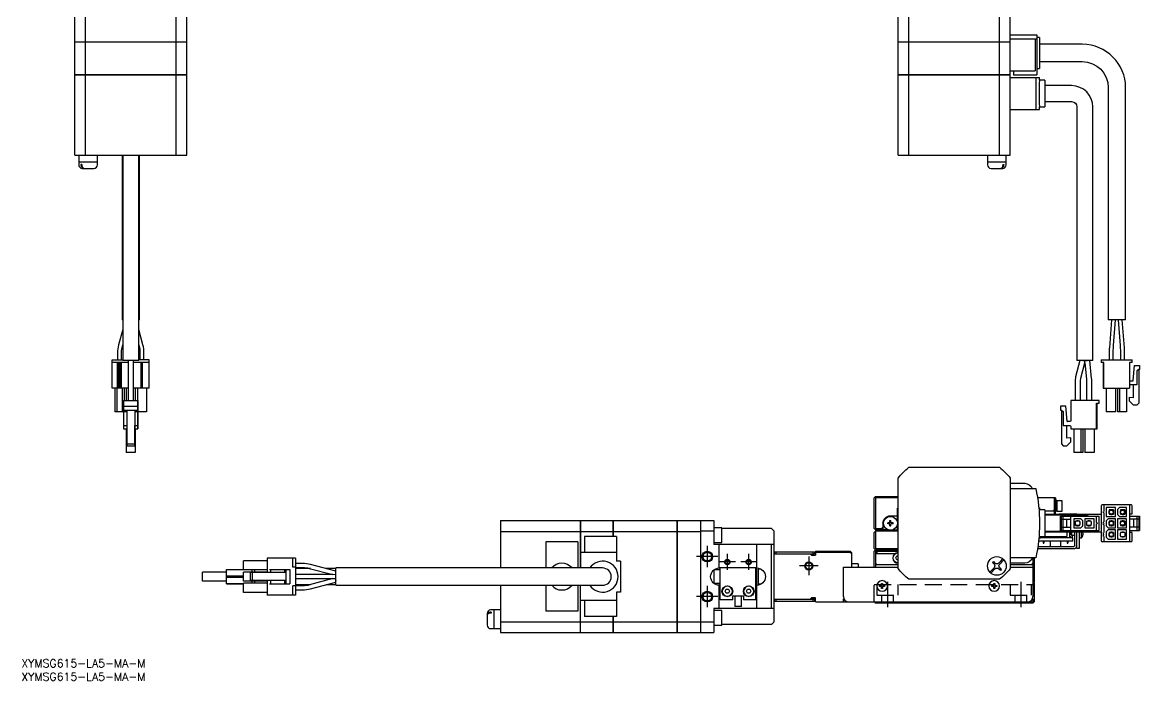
# Model space of a CAD drawing. Extents: x 0 to 840, y -8 to 467.
# Drawn here: x 0.4 to 419, y -8 to 238.8 of the extents above; entities that cross this region are included whole.
import ezdxf

# ---------------------------------------------------------------- set-up
doc = ezdxf.new("R2010")
doc.units = 0
doc.header["$LTSCALE"] = 0.5
doc.linetypes.add('CENTER', pattern=[50.8, 31.75, -6.35, 6.35, -6.35])
doc.linetypes.add('DASHED', pattern=[19.05, 12.7, -6.35])
for name, color, linetype in [('MSM_CENTER', 1, 'CENTER'), ('MSM_CONTINUOUS', 7, 'CONTINUOUS'), ('MSM_DASHED', 4, 'DASHED'), ('MSM_NARROW', 5, 'CONTINUOUS'), ('MSM_PART_NUMBER', 7, 'CONTINUOUS')]:
    doc.layers.add(name, color=color, linetype=linetype)
doc.styles.get("Standard").update_dxf_attribs({"font": 'txt.shx', "height": 1, "bigfont": 'bigfont.shx'})

msp = doc.modelspace()

# ---------------------------------------------------------------- linework, layer by layer
at = {"layer": 'MSM_CENTER'}
for p, q in [((257.05, 42.5), (257.05, 34.5)), ((261.05, 38.5), (253.05, 38.5)), ((264.55, 33.5), (264.55, 39.5)), ((272.55, 33.5), (272.55, 39.5)), ((295.05, 38.5), (295.05, 31.5)), ((267.55, 36.5), (261.55, 36.5)), ((275.55, 36.5), (269.55, 36.5)), ((298.55, 35), (291.55, 35)), ((257.05, 27.5), (257.05, 19.5)), ((324.55, 29), (324.55, 19.5)), ((374.55, 29), (374.55, 19.5)), ((261.05, 23.5), (253.05, 23.5))]:
    msp.add_line(p, q, dxfattribs=at)
at = {"layer": 'MSM_CONTINUOUS'}
for p, q in [((20, 231.4), (20, 255.35)), ((24.03, 231.4), (24.03, 255.35)), ((57.97, 231.4), (57.97, 255.35)), ((62, 231.4), (62, 255.35)), ((328.55, 231.4), (328.55, 255.35)), ((332.58, 231.4), (332.58, 255.35)), ((366.52, 231.4), (366.52, 255.35)), ((370.55, 219.1), (370.55, 255.35)), ((62, 231.4), (20, 231.4)), ((20, 219.1), (20, 231.35)), ((62, 231.35), (20, 231.35)), ((20.05, 231.35), (20.05, 231.4)), ((24.03, 219.1), (24.03, 231.35)), ((24.29, 231.35), (24.29, 231.4)), ((57.71, 231.35), (57.71, 231.4)), ((57.97, 219.1), (57.97, 231.35)), ((61.95, 231.35), (61.95, 231.4)), ((62, 219.1), (62, 231.35)), ((370.55, 231.4), (328.55, 231.4)), ((328.55, 219.1), (328.55, 231.35)), ((370.55, 231.35), (328.55, 231.35)), ((328.6, 231.35), (328.6, 231.4)), ((332.58, 219.1), (332.58, 231.35)), ((332.84, 231.35), (332.84, 231.4)), ((366.26, 231.35), (366.26, 231.4)), ((366.52, 219.1), (366.52, 231.35)), ((370.5, 231.35), (370.5, 231.4)), ((370.55, 234.1), (380.55, 234.1)), ((370.55, 232.6), (380.55, 232.6)), ((379.95, 232.6), (379.95, 220.6)), ((380.55, 234.1), (380.55, 219.1)), ((381.55, 233.17), (380.55, 233.17)), ((381.55, 233.17), (381.55, 221.53)), ((397.55, 230.6), (381.55, 230.6)), ((381.55, 224.1), (397.55, 224.1)), ((62, 219.1), (20, 219.1)), ((20, 189.1), (20, 219.05)), ((62, 219.05), (20, 219.05)), ((20.05, 219.05), (20.05, 219.1)), ((24.03, 189.1), (24.03, 219.05)), ((24.29, 219.05), (24.29, 219.1)), ((57.71, 219.05), (57.71, 219.1)), ((57.97, 189.1), (57.97, 219.05)), ((61.95, 219.05), (61.95, 219.1)), ((62, 189.1), (62, 219.05)), ((370.55, 219.1), (328.55, 219.1)), ((328.55, 189.1), (328.55, 219.05)), ((370.55, 219.05), (328.55, 219.05)), ((328.6, 219.05), (328.6, 219.1)), ((332.58, 189.1), (332.58, 219.05)), ((332.84, 219.05), (332.84, 219.1)), ((366.26, 219.05), (366.26, 219.1)), ((366.52, 189.1), (366.52, 219.05)), ((370.5, 219.05), (370.5, 219.1)), ((370.55, 220.6), (379.95, 220.6)), ((370.55, 189.1), (370.55, 219.05)), ((370.55, 218.1), (381.54, 218.1)), ((371.75, 220.6), (371.75, 219.1)), ((371.75, 219.1), (380.55, 219.1)), ((380.12, 218.1), (380.12, 206.1)), ((380.55, 221.53), (381.55, 221.53)), ((381.54, 217.1), (381.54, 218.1)), ((383.55, 217.1), (381.54, 217.1)), ((383.55, 217.1), (383.55, 207.1)), ((393.55, 215.1), (383.55, 215.1)), ((407.3, 214.35), (407.3, 127.35)), ((413.8, 127.35), (413.8, 214.35)), ((370.55, 206.1), (381.54, 206.1)), ((381.54, 206.1), (381.54, 207.1)), ((381.54, 207.1), (383.55, 207.1)), ((383.55, 209.1), (393.55, 209.1)), ((395.55, 207.1), (395.55, 112.1)), ((401.55, 112.1), (401.55, 207.1)), ((20, 189.1), (62, 189.1)), ((21.5, 189.1), (21.5, 186.6)), ((28.5, 186.6), (28.5, 189.1)), ((37.75, 189.1), (37.75, 127.35)), ((38, 189.1), (38, 112.1)), ((44, 112.1), (44, 189.1)), ((44.25, 127.35), (44.25, 189.1)), ((328.55, 189.1), (370.55, 189.1)), ((362.05, 189.1), (362.05, 186.6)), ((369.05, 186.6), (369.05, 189.1)), ((21.5, 186.6), (28.5, 186.6)), ((21.5, 186.55), (28.5, 186.55)), ((21.5, 186.55), (21.5, 185.4)), ((21.55, 186.6), (21.55, 186.55)), ((22.35, 185.6), (22.35, 185.4)), ((22.71, 185.6), (22.35, 185.6)), ((22.71, 185.6), (22.71, 185.4)), ((28.45, 186.55), (28.45, 186.6)), ((28.5, 185.4), (28.5, 186.55)), ((362.05, 186.6), (369.05, 186.6)), ((362.05, 186.55), (369.05, 186.55)), ((362.05, 186.55), (362.05, 185.4)), ((362.1, 186.6), (362.1, 186.55)), ((367.84, 185.6), (368.19, 185.6)), ((367.84, 185.6), (367.84, 185.4)), ((368.19, 185.6), (368.19, 185.4)), ((369, 186.55), (369, 186.6)), ((369.05, 185.4), (369.05, 186.55)), ((22.8, 184.1), (27.2, 184.1)), ((363.35, 184.1), (367.75, 184.1)), ((38, 127.35), (37.75, 127.35)), ((44.25, 127.35), (44, 127.35)), ((413.8, 127.35), (407.3, 127.35)), ((408.55, 127.35), (407.71, 116.8)), ((409.28, 117.61), (410.05, 127.29)), ((411.05, 127.29), (411.78, 117.61)), ((413.34, 116.78), (412.55, 127.35)), ((38, 123.72), (36.43, 117.87)), ((45.57, 117.86), (44, 123.72)), ((37.88, 117.48), (38, 117.93)), ((44, 117.93), (44.12, 117.47)), ((409.17, 114.98), (409.28, 117.61)), ((411.78, 117.61), (411.87, 114.98)), ((36.05, 114.98), (36.05, 112.35)), ((37.55, 112.35), (37.55, 114.98)), ((44.45, 114.98), (44.45, 112.35)), ((45.95, 112.35), (45.95, 114.98)), ((407.67, 115.95), (407.67, 112.35)), ((409.17, 112.35), (409.17, 114.98)), ((411.87, 114.98), (411.87, 112.35)), ((413.37, 112.35), (413.37, 115.97)), ((34.1, 112.35), (38, 112.35)), ((34.1, 101.65), (34.1, 112.35)), ((40, 111.35), (34.1, 111.35)), ((36, 101.65), (36, 111.35)), ((36.5, 101.65), (36.5, 111.35)), ((36.55, 101.65), (36.55, 111.35)), ((37.05, 101.65), (37.05, 111.35)), ((37.1, 101.65), (37.1, 111.35)), ((37.6, 101.65), (37.6, 111.35)), ((44, 112.1), (38, 112.1)), ((40, 112.1), (40, 105.72)), ((42, 105.72), (42, 112.1)), ((42, 105.2), (42, 112.1)), ((47.9, 111.35), (42, 111.35)), ((47.9, 112.35), (44, 112.35)), ((44.95, 101.65), (44.95, 111.35)), ((45.45, 101.65), (45.45, 111.35)), ((47.9, 101.65), (47.9, 112.35)), ((396.67, 112.1), (395.07, 105.97)), ((401.55, 112.1), (395.55, 112.1)), ((397, 105.47), (398.49, 111.15)), ((397.7, 112.1), (398.54, 111.88)), ((398.41, 111.91), (397.7, 112.1)), ((398.4, 112), (399.4, 112.1)), ((398.4, 112), (398.41, 111.91)), ((398.41, 111.91), (398.54, 111.88)), ((398.54, 111.88), (398.41, 111.91)), ((398.49, 111.15), (398.54, 111.88)), ((398.49, 111.15), (399.07, 105.1)), ((401.06, 105.29), (400.4, 112.1)), ((404.65, 112.35), (404.65, 111.35)), ((404.65, 112.35), (416.25, 112.35)), ((405.65, 111.35), (404.65, 111.35)), ((405.4, 111.35), (405.4, 101.65)), ((405.65, 101.65), (405.65, 111.35)), ((416.25, 111.35), (415.25, 111.35)), ((415.25, 111.35), (415.25, 101.65)), ((416.25, 111.35), (416.25, 112.35)), ((416.65, 104.58), (417.13, 110.15)), ((417.13, 110.15), (419.05, 110.15)), ((419.05, 110.15), (419.05, 108.65)), ((40, 105.72), (40, 104.46)), ((42, 104.46), (42, 105.72)), ((42, 105), (42, 105.2)), ((42, 97.1), (42, 105)), ((395.07, 105.97), (394.87, 104.46)), ((396.87, 104.46), (397, 105.47)), ((399.07, 105.1), (399.07, 105)), ((399.07, 105), (399.07, 97.1)), ((401.07, 105), (401.06, 105.29)), ((401.07, 97.1), (401.07, 105)), ((418.75, 108.65), (418.05, 108.15)), ((418.05, 108.15), (418.05, 102.9)), ((419.05, 108.65), (418.75, 108.65)), ((418.75, 108.65), (418.75, 96.05)), ((40, 101.65), (34.1, 101.65)), ((35.1, 101.65), (35.1, 92.75)), ((35.85, 101.65), (35.85, 92.75)), ((37.75, 101.65), (37.75, 92.75)), ((38.5, 101.65), (38.5, 97.1)), ((39.3, 101.65), (39.3, 97.1)), ((40, 104.46), (40, 97.1)), ((42, 97.1), (42, 104.46)), ((47.9, 101.65), (42, 101.65)), ((42.7, 101.65), (42.7, 97.1)), ((43.5, 101.65), (43.5, 97.1)), ((46.9, 101.65), (46.9, 92.75)), ((394.87, 104.46), (394.87, 97.1)), ((396.87, 97.1), (396.87, 104.46)), ((405.4, 101.65), (415.25, 101.65)), ((406.55, 101.65), (406.55, 92.75)), ((409.95, 101.65), (409.95, 92.75)), ((410.75, 101.65), (410.75, 92.75)), ((411.5, 101.65), (411.5, 92.75)), ((414.15, 101.65), (414.15, 92.75)), ((415.55, 104.4), (416.45, 104.4)), ((418.05, 102.9), (415.55, 102.9)), ((416.75, 98.22), (416.75, 102.9)), ((38.3, 97.1), (43.7, 97.1)), ((38.3, 97.1), (38.3, 94.9)), ((43.7, 97.1), (43.7, 89.45)), ((43.7, 96.1), (43.7, 97.1)), ((393.25, 97.1), (393.25, 89.45)), ((403.85, 97.1), (393.25, 97.1)), ((403.85, 96.1), (403.85, 97.1)), ((403.85, 96.1), (403.85, 97.1)), ((415.25, 96.85), (415.25, 98.35)), ((415.25, 98.35), (416.75, 98.22)), ((416.75, 95.35), (415.25, 96.85)), ((38.3, 92.75), (35.1, 92.75)), ((38.3, 94.9), (38.3, 93.4)), ((38.3, 94.9), (43.7, 94.9)), ((38.3, 93.4), (43.7, 93.4)), ((38.3, 93.4), (38.3, 92.9)), ((38.3, 92.9), (39.5, 92.9)), ((38.3, 92.9), (38.3, 87.65)), ((39.5, 93.4), (39.5, 80.8)), ((42.5, 93.4), (42.5, 92.9)), ((42.5, 93.4), (42.5, 80.8)), ((42.5, 92.9), (43.7, 92.9)), ((42.5, 92.9), (42.5, 87.65)), ((43.7, 86.4), (43.7, 96.1)), ((43.7, 94.9), (43.7, 93.4)), ((43.7, 89.33), (43.7, 94.9)), ((43.7, 93.4), (43.7, 92.9)), ((43.7, 92.9), (43.7, 87.65)), ((46.9, 92.75), (43.7, 92.75)), ((389.45, 94.9), (389.45, 93.4)), ((391.36, 94.9), (389.45, 94.9)), ((389.45, 93.4), (389.75, 93.4)), ((389.75, 93.4), (390.45, 92.9)), ((389.75, 93.4), (389.75, 80.8)), ((390.45, 92.9), (390.45, 87.65)), ((391.85, 89.33), (391.36, 94.9)), ((391.85, 89.33), (391.36, 94.9)), ((402.85, 86.4), (402.85, 96.1)), ((402.85, 96.1), (403.85, 96.1)), ((402.85, 86.4), (402.85, 96.1)), ((403.1, 86.4), (403.1, 96.1)), ((409.95, 92.75), (406.55, 92.75)), ((414.15, 92.75), (410.75, 92.75)), ((418.05, 95.35), (416.75, 95.35)), ((418.75, 96.05), (418.05, 95.35)), ((43.7, 89.45), (43.7, 89.15)), ((43.7, 89.15), (43.7, 89.33)), ((391.85, 89.33), (391.75, 90.48)), ((391.85, 89.33), (391.75, 90.48)), ((391.75, 90.48), (391.75, 90.48)), ((392.95, 89.15), (392.05, 89.15)), ((38.3, 87.65), (39.5, 87.65)), ((38.3, 87.65), (38.3, 87.35)), ((38.3, 87.35), (38.3, 86.4)), ((38.3, 86.4), (39.5, 86.4)), ((39.3, 86.4), (39.3, 77.5)), ((42.5, 82.97), (42.5, 87.65)), ((42.5, 87.65), (43.7, 87.65)), ((42.5, 87.35), (42.5, 87.65)), ((42.5, 86.4), (43.7, 86.4)), ((42.7, 86.4), (42.7, 77.5)), ((42.7, 86.4), (42.7, 77.5)), ((42.7, 86.4), (42.7, 77.5)), ((43.7, 87.65), (43.7, 87.35)), ((43.7, 87.35), (43.7, 86.4)), ((390.45, 87.65), (392.95, 87.65)), ((391.75, 82.97), (391.75, 87.65)), ((391.75, 82.97), (391.75, 87.65)), ((393.25, 87.35), (393.25, 86.4)), ((393.25, 86.4), (402.85, 86.4)), ((394.35, 86.4), (394.35, 77.5)), ((397, 86.4), (397, 77.5)), ((397.75, 86.4), (397.75, 77.5)), ((397.75, 86.4), (397.75, 77.5)), ((398.55, 86.4), (398.55, 77.5)), ((401.95, 86.4), (401.95, 77.5)), ((401.95, 86.4), (401.95, 77.5)), ((402.85, 86.4), (403.1, 86.4)), ((39.5, 80.8), (39.5, 80.1)), ((39.5, 80.8), (42.5, 80.8)), ((39.5, 80.1), (42.5, 80.1)), ((42.5, 83.1), (42.5, 82.97)), ((42.5, 81.6), (42.5, 83.1)), ((42.5, 80.1), (42.5, 81.6)), ((42.5, 80.8), (42.5, 80.1)), ((389.75, 80.8), (390.45, 80.1)), ((390.45, 80.1), (391.75, 80.1)), ((393.25, 83.1), (391.75, 82.97)), ((391.75, 80.1), (393.25, 81.6)), ((391.75, 80.1), (393.25, 81.6)), ((393.25, 81.6), (393.25, 83.1)), ((393.25, 81.6), (393.25, 83.1)), ((42.7, 77.5), (39.3, 77.5)), ((397.75, 77.5), (394.35, 77.5)), ((401.95, 77.5), (398.55, 77.5)), ((332.55, 72), (332.42, 71.87)), ((332.58, 72), (366.52, 72)), ((366.68, 71.87), (366.55, 72)), ((328.68, 68.13), (328.55, 68)), ((328.55, 34.03), (328.55, 67.97)), ((370.55, 68), (370.42, 68.13)), ((370.55, 67.97), (370.55, 34.03)), ((370.55, 66), (375.97, 66)), ((370.55, 64), (380.12, 64)), ((319.55, 60.5), (320.05, 61)), ((319.55, 49), (319.55, 60.5)), ((319.8, 60.75), (320.05, 60.5)), ((320.05, 61), (328.55, 61)), ((320.05, 60.5), (320.05, 49)), ((328.55, 60.5), (320.05, 60.5)), ((387.55, 60.5), (380.79, 60.5)), ((387.05, 60.5), (387.05, 54.25)), ((388.05, 59.5), (387.05, 59.5)), ((387.55, 60.5), (387.55, 59.5)), ((387.55, 59.5), (387.55, 55.5)), ((388.05, 59.5), (388.05, 55.5)), ((390.05, 59.4), (388.05, 59.4)), ((390.05, 55.6), (390.05, 59.4)), ((328.35, 56.7), (328.55, 56.7)), ((328.35, 52.55), (328.35, 56.7)), ((381.55, 56.82), (381.26, 56.82)), ((383.55, 56), (381.34, 56)), ((381.55, 56.82), (381.55, 56)), ((383.55, 56), (383.55, 46)), ((388.05, 55.5), (383.55, 55.5)), ((387.05, 56), (386.55, 55.5)), ((387.55, 54.25), (387.55, 55.5)), ((388.05, 55.6), (390.05, 55.6)), ((388.85, 54.25), (388.85, 54.5)), ((388.85, 54.5), (395.15, 54.5)), ((404.65, 57.6), (404.65, 44.4)), ((415.95, 57.9), (404.95, 57.9)), ((405.65, 57.9), (405.65, 55.45)), ((405.65, 54.95), (405.65, 51.52)), ((406.55, 56.9), (406.55, 53.5)), ((409.95, 56.9), (406.55, 56.9)), ((407.65, 55.67), (407.55, 55.57)), ((407.55, 55.57), (407.55, 54.82)), ((407.55, 54.82), (407.65, 54.72)), ((408.3, 56), (407.65, 56)), ((407.65, 56), (407.65, 55.67)), ((407.92, 55.95), (407.65, 55.67)), ((407.65, 54.72), (407.65, 54.4)), ((407.65, 54.72), (407.92, 54.45)), ((407.7, 54.99), (407.84, 54.54)), ((409.3, 55.95), (407.92, 55.95)), ((407.92, 54.45), (409.3, 54.45)), ((408.8, 56.1), (408.3, 56.1)), ((408.3, 56.1), (408.3, 55.95)), ((408.3, 54.45), (408.3, 54.3)), ((408.8, 56.1), (408.8, 55.95)), ((409.3, 56), (408.8, 56)), ((408.8, 54.3), (408.8, 54.45)), ((409.3, 54.89), (409.14, 55.41)), ((409.3, 56), (409.3, 54.4)), ((409.95, 53.5), (409.95, 56.9)), ((411.5, 56.9), (410.75, 56.15)), ((410.75, 56.15), (410.75, 54.25)), ((414.15, 56.9), (411.5, 56.9)), ((412.12, 55.95), (411.75, 55.57)), ((411.75, 55.57), (411.75, 54.82)), ((411.9, 55.4), (411.75, 54.86)), ((411.75, 54.82), (412.12, 54.45)), ((412.5, 56), (411.85, 56)), ((411.85, 56), (411.85, 55.67)), ((411.85, 54.72), (411.85, 54.4)), ((413.5, 55.95), (412.12, 55.95)), ((412.12, 54.45), (413.5, 54.45)), ((413, 56.1), (412.5, 56.1)), ((412.5, 56.1), (412.5, 55.95)), ((412.5, 54.45), (412.5, 54.3)), ((413, 56.1), (413, 55.95)), ((413.5, 56), (413, 56)), ((413, 54.3), (413, 54.45)), ((413.19, 54.45), (413.35, 55)), ((413.5, 56), (413.5, 54.4)), ((414.15, 53.5), (414.15, 56.9)), ((415.25, 57.9), (415.25, 44.1)), ((415.25, 54.5), (416.25, 54.5)), ((416.25, 54.5), (416.25, 57.6)), ((179.55, 52), (209.5, 52)), ((179.55, 52), (179.55, 34.25)), ((209.5, 34.25), (209.5, 52)), ((209.5, 51.95), (209.55, 51.95)), ((209.55, 52), (209.55, 34.25)), ((209.55, 52), (221.8, 52)), ((221.8, 46), (221.8, 52)), ((221.8, 51.95), (221.85, 51.95)), ((221.85, 52), (245.8, 52)), ((221.85, 46), (221.85, 52)), ((245.8, 10), (245.8, 52)), ((245.8, 51.95), (245.85, 51.95)), ((245.85, 10), (245.85, 52)), ((245.85, 52), (259.55, 52)), ((254.55, 52), (254.55, 10)), ((259.55, 52), (259.55, 43)), ((322.85, 51), (322.85, 48.5)), ((324.65, 50.85), (324.65, 51.14)), ((325.44, 51.14), (324.65, 51.14)), ((325.44, 50.85), (324.65, 50.85)), ((325.18, 51.14), (325.18, 50.85)), ((325.5, 52), (325.79, 52)), ((325.5, 51.2), (325.5, 52)), ((325.79, 51.47), (325.5, 51.47)), ((325.5, 50), (325.5, 50.79)), ((325.79, 50.53), (325.5, 50.53)), ((325.65, 53.8), (328.35, 53.8)), ((325.79, 51.2), (325.79, 52)), ((325.79, 50), (325.79, 50.79)), ((326.65, 51.14), (325.85, 51.14)), ((326.65, 50.85), (325.85, 50.85)), ((326.12, 50.85), (326.12, 51.14)), ((326.65, 50.85), (326.65, 51.14)), ((328.05, 52.38), (328.35, 52.55)), ((404.65, 54.25), (383.55, 54.25)), ((398.55, 54), (383.55, 54)), ((389.45, 48.3), (389.45, 53.7)), ((389.45, 53.7), (403.85, 53.7)), ((389.75, 48.3), (389.75, 53.7)), ((389.75, 52.5), (393.25, 52.5)), ((390.45, 48.3), (390.45, 53.7)), ((391.75, 49.5), (391.75, 52.5)), ((393.25, 48.3), (393.25, 53.7)), ((394.35, 52.7), (394.35, 49.3)), ((397, 52.7), (394.35, 52.7)), ((395.5, 51.8), (395, 51.8)), ((395, 50.2), (395, 51.8)), ((396.37, 51.75), (395, 51.75)), ((395, 50.25), (396.37, 50.25)), ((396, 51.9), (395.5, 51.9)), ((395.5, 51.75), (395.5, 51.9)), ((395.5, 50.25), (395.5, 50.1)), ((396, 51.75), (396, 51.9)), ((396.65, 51.8), (396, 51.8)), ((396, 50.1), (396, 50.25)), ((396.75, 51.37), (396.37, 51.75)), ((396.37, 50.25), (396.75, 50.62)), ((396.65, 51.47), (396.65, 51.8)), ((396.65, 50.2), (396.65, 50.52)), ((396.75, 50.62), (396.75, 51.37)), ((397.75, 51.95), (397, 52.7)), ((397.75, 50.05), (397.75, 51.95)), ((398.55, 52.7), (398.55, 49.3)), ((401.95, 52.7), (398.55, 52.7)), ((399.7, 51.8), (399.2, 51.8)), ((399.2, 50.2), (399.2, 51.8)), ((400.57, 51.75), (399.2, 51.75)), ((399.2, 50.25), (400.57, 50.25)), ((400.2, 51.9), (399.7, 51.9)), ((399.7, 51.75), (399.7, 51.9)), ((399.7, 50.25), (399.7, 50.1)), ((400.2, 51.75), (400.2, 51.9)), ((400.85, 51.8), (400.2, 51.8)), ((400.2, 50.1), (400.2, 50.25)), ((400.95, 51.37), (400.57, 51.75)), ((400.57, 50.25), (400.95, 50.62)), ((400.85, 51.47), (400.85, 51.8)), ((400.85, 50.2), (400.85, 50.52)), ((400.95, 50.62), (400.95, 51.37)), ((401.95, 49.3), (401.95, 52.7)), ((402.85, 51.25), (402.85, 53.7)), ((402.85, 48.3), (402.85, 50.75)), ((403.85, 48.3), (403.85, 53.7)), ((405.65, 51.02), (405.65, 50.97)), ((405.65, 50.47), (405.65, 47.6)), ((406.55, 53.5), (409.95, 53.5)), ((407.3, 52.7), (406.55, 51.95)), ((406.55, 51.95), (406.55, 50.05)), ((409.95, 52.7), (407.3, 52.7)), ((407.92, 51.75), (407.55, 51.37)), ((407.55, 51.37), (407.55, 50.62)), ((407.55, 50.62), (407.92, 50.25)), ((407.65, 54.4), (408.3, 54.4)), ((407.65, 51.8), (407.65, 51.47)), ((408.3, 51.8), (407.65, 51.8)), ((407.65, 50.52), (407.65, 50.2)), ((409.3, 51.75), (407.92, 51.75)), ((407.92, 50.25), (409.3, 50.25)), ((408.3, 54.3), (408.8, 54.3)), ((408.8, 51.9), (408.3, 51.9)), ((408.3, 51.9), (408.3, 51.75)), ((408.3, 50.25), (408.3, 50.1)), ((408.8, 54.4), (409.3, 54.4)), ((408.8, 51.9), (408.8, 51.75)), ((409.3, 51.8), (408.8, 51.8)), ((408.8, 50.1), (408.8, 50.25)), ((409.3, 51.75), (409.22, 51.75)), ((409.3, 50.25), (409.22, 50.25)), ((409.3, 51.8), (409.3, 50.2)), ((409.95, 49.3), (409.95, 52.7)), ((410.75, 54.25), (411.5, 53.5)), ((410.75, 52.7), (410.75, 49.3)), ((414.15, 52.7), (410.75, 52.7)), ((411.5, 53.5), (414.15, 53.5)), ((412.12, 51.75), (411.75, 51.37)), ((411.75, 51.37), (411.75, 50.62)), ((411.75, 50.62), (412.12, 50.25)), ((411.85, 54.4), (412.5, 54.4)), ((412.5, 51.8), (411.85, 51.8)), ((411.85, 51.8), (411.85, 51.47)), ((411.85, 50.52), (411.85, 50.2)), ((413.5, 51.75), (412.12, 51.75)), ((412.12, 50.25), (413.5, 50.25)), ((412.5, 54.3), (413, 54.3)), ((413, 51.9), (412.5, 51.9)), ((412.5, 51.9), (412.5, 51.75)), ((412.5, 50.25), (412.5, 50.1)), ((413, 54.4), (413.5, 54.4)), ((413, 51.9), (413, 51.75)), ((413.5, 51.8), (413, 51.8)), ((413, 50.1), (413, 50.25)), ((413.5, 51.8), (413.5, 50.2)), ((414.15, 49.3), (414.15, 52.7)), ((415.25, 53.7), (419.05, 53.7)), ((418.75, 52.5), (415.25, 52.5)), ((416.75, 52.5), (416.75, 49.5)), ((418.05, 53.7), (418.05, 48.3)), ((418.75, 53.7), (418.75, 48.3)), ((419.05, 53.7), (419.05, 48.3)), ((179.55, 47.97), (209.5, 47.97)), ((209.5, 47.71), (209.55, 47.71)), ((209.55, 47.97), (221.8, 47.97)), ((221.8, 47.71), (221.85, 47.71)), ((221.85, 47.97), (245.8, 47.97)), ((245.8, 47.71), (245.85, 47.71)), ((245.85, 47.97), (254.55, 47.97)), ((259.55, 48), (254.55, 48)), ((262.55, 49.25), (259.55, 49.25)), ((262.55, 43.75), (262.55, 49.25)), ((281.05, 49), (262.55, 49)), ((282.05, 48), (281.05, 49)), ((282.05, 14), (282.05, 48)), ((320.05, 48.5), (319.55, 49)), ((319.55, 47.5), (320.05, 48)), ((319.55, 41.5), (319.55, 47.5)), ((320.05, 49), (319.8, 48.75)), ((320.05, 49), (322.35, 49)), ((324.93, 48.5), (320.05, 48.5)), ((320.05, 48), (320.05, 41.5)), ((328.55, 48), (320.05, 48)), ((322.85, 49.5), (322.35, 49)), ((322.35, 49), (322.85, 48.65)), ((325.5, 50), (325.79, 50)), ((326.36, 48.5), (328.35, 48.5)), ((328.35, 49.45), (328.05, 49.62)), ((328.35, 48.5), (328.35, 49.45)), ((383.55, 48), (398.55, 48)), ((383.55, 47.75), (404.65, 47.75)), ((389.45, 48.3), (403.85, 48.3)), ((389.75, 49.5), (393.25, 49.5)), ((391.8, 47.65), (391.8, 46)), ((392.3, 47.65), (391.8, 47.65)), ((392.3, 47.75), (392.3, 47.65)), ((392.8, 47.75), (392.8, 45.5)), ((393.35, 46.7), (393.35, 47.75)), ((393.35, 46.7), (393.55, 46.5)), ((393.55, 47.75), (393.55, 46.5)), ((393.55, 46.5), (394.75, 46.5)), ((393.8, 46.5), (393.8, 45.5)), ((394.35, 49.3), (397, 49.3)), ((394.75, 42.7), (394.75, 47.75)), ((395, 50.2), (395.5, 50.2)), ((395.5, 50.1), (396, 50.1)), ((395.55, 41.5), (395.55, 47.75)), ((396, 50.2), (396.65, 50.2)), ((396.35, 47.75), (396.35, 41.5)), ((397, 49.3), (397.75, 50.05)), ((397.25, 45.5), (397.25, 47.75)), ((397.8, 47.7), (397.94, 47.7)), ((397.8, 47.3), (397.8, 47.7)), ((397.94, 47.3), (397.8, 47.3)), ((397.8, 46.55), (397.8, 46.57)), ((398.55, 49.3), (401.95, 49.3)), ((399.2, 50.2), (399.7, 50.2)), ((399.7, 50.1), (400.2, 50.1)), ((400.2, 50.2), (400.85, 50.2)), ((405.65, 47.1), (405.65, 47.05)), ((405.65, 46.55), (405.65, 46.5)), ((406.55, 50.05), (407.3, 49.3)), ((407.3, 48.5), (406.55, 47.75)), ((406.55, 47.75), (406.55, 45.85)), ((407.3, 49.3), (409.95, 49.3)), ((409.95, 48.5), (407.3, 48.5)), ((407.65, 47.27), (407.55, 47.17)), ((407.55, 47.17), (407.55, 46.42)), ((407.55, 46.42), (407.92, 46.05)), ((407.65, 50.2), (408.3, 50.2)), ((407.65, 47.6), (407.65, 47.27)), ((408.3, 47.6), (407.65, 47.6)), ((407.92, 47.55), (407.65, 47.27)), ((407.65, 46.32), (407.65, 46)), ((407.7, 47.01), (407.84, 47.46)), ((409.3, 47.55), (407.92, 47.55)), ((408.3, 50.1), (408.8, 50.1)), ((408.8, 47.7), (408.3, 47.7)), ((408.3, 47.7), (408.3, 47.55)), ((408.8, 50.2), (409.3, 50.2)), ((408.8, 47.7), (408.8, 47.55)), ((409.3, 47.6), (408.8, 47.6)), ((409.3, 47.11), (409.14, 46.59)), ((409.3, 47.6), (409.3, 46)), ((409.95, 45.1), (409.95, 48.5)), ((410.75, 49.3), (414.15, 49.3)), ((410.75, 48.5), (410.75, 45.1)), ((414.15, 48.5), (410.75, 48.5)), ((412.12, 47.55), (411.75, 47.17)), ((411.75, 47.17), (411.75, 46.42)), ((411.75, 46.42), (411.85, 46.32)), ((411.85, 50.2), (412.5, 50.2)), ((412.5, 47.6), (411.85, 47.6)), ((411.85, 47.6), (411.85, 47.27)), ((411.85, 46.32), (411.85, 46)), ((411.85, 46.32), (412.12, 46.05)), ((413.5, 47.55), (412.12, 47.55)), ((412.5, 50.1), (413, 50.1)), ((413, 47.7), (412.5, 47.7)), ((412.5, 47.7), (412.5, 47.55)), ((413, 50.2), (413.5, 50.2)), ((413, 47.7), (413, 47.55)), ((413.5, 47.6), (413, 47.6)), ((413.5, 47.6), (413.5, 46)), ((414.15, 45.1), (414.15, 48.5)), ((418.75, 49.5), (415.25, 49.5)), ((415.25, 48.3), (419.05, 48.3)), ((416.25, 47.5), (415.25, 47.5)), ((416.25, 44.4), (416.25, 47.5)), ((208.55, 44), (196.55, 44)), ((196.55, 44), (196.55, 34.25)), ((208.55, 44), (208.55, 34.25)), ((211.05, 46), (211.05, 40)), ((223.05, 46), (211.05, 46)), ((223.05, 46), (223.05, 36.78)), ((259.55, 43.75), (262.55, 43.75)), ((282.05, 43), (259.55, 43)), ((261.55, 34.25), (261.55, 43)), ((275.55, 34.25), (275.55, 43)), ((281.05, 19), (281.05, 43)), ((380.91, 42.3), (394.35, 42.3)), ((394.05, 44.3), (381.17, 44.3)), ((381.26, 45.18), (381.55, 45.18)), ((381.34, 46), (391.8, 46)), ((381.55, 46), (381.55, 45.18)), ((394.05, 45.5), (381.55, 45.5)), ((381.84, 45.5), (381.84, 46)), ((382.07, 45.5), (382.07, 46)), ((382.3, 46), (382.3, 45.5)), ((382.92, 44.3), (382.92, 43.5)), ((382.92, 43.5), (383.17, 43.5)), ((383.17, 44.3), (383.17, 43.5)), ((385.55, 44.3), (385.55, 42.3)), ((389.55, 42.3), (389.55, 44.3)), ((391.92, 44.3), (391.92, 43.5)), ((391.92, 43.5), (392.17, 43.5)), ((392.17, 44.3), (392.17, 43.5)), ((392.8, 46.05), (393.25, 46.05)), ((393.25, 45.5), (393.25, 46.05)), ((394.05, 44.3), (394.05, 45.5)), ((396.35, 45.5), (397.25, 45.5)), ((415.95, 44.1), (404.95, 44.1)), ((405.65, 46), (405.65, 44.1)), ((406.55, 45.85), (407.3, 45.1)), ((407.3, 45.1), (409.95, 45.1)), ((407.65, 46), (408.3, 46)), ((407.92, 46.05), (409.3, 46.05)), ((408.3, 46.05), (408.3, 45.9)), ((408.3, 45.9), (408.8, 45.9)), ((408.8, 45.9), (408.8, 46.05)), ((408.8, 46), (409.3, 46)), ((410.75, 45.1), (414.15, 45.1)), ((411.85, 46), (412.5, 46)), ((412.12, 46.05), (413.5, 46.05)), ((412.5, 46.05), (412.5, 45.9)), ((412.5, 45.9), (413, 45.9)), ((413, 45.9), (413, 46.05)), ((413, 46), (413.5, 46)), ((92.1, 37.9), (92.1, 32.5)), ((102.8, 37.9), (92.1, 37.9)), ((101.8, 34.5), (101.8, 37.9)), ((102.8, 37.9), (102.8, 24.1)), ((223.05, 40), (209.55, 40)), ((282.05, 39.5), (295.55, 39.5)), ((282.25, 39.5), (282.25, 40.3)), ((282.25, 40.3), (297.25, 40.3)), ((282.75, 40.3), (282.75, 39.5)), ((295.55, 39.5), (297.25, 39.5)), ((296.05, 39), (295.55, 39.5)), ((296.05, 39), (297.55, 39)), ((296.75, 39.5), (296.75, 40.3)), ((297.25, 40.3), (297.25, 39.5)), ((297.55, 40.5), (297.55, 39)), ((297.55, 40.5), (310.55, 40.5)), ((310.44, 40), (297.55, 40)), ((310.44, 40), (309.94, 40.5)), ((311.05, 39.69), (310.44, 40)), ((310.55, 40.5), (311.05, 40)), ((311.05, 40), (311.05, 34.5)), ((320.05, 41), (319.55, 41.5)), ((319.55, 40.5), (320.05, 41)), ((319.55, 34.5), (319.55, 40.5)), ((320.05, 41.5), (319.8, 41.25)), ((319.8, 40.75), (320.05, 40.5)), ((320.05, 41.5), (328.55, 41.5)), ((320.05, 41), (328.55, 41)), ((320.05, 40.5), (328.55, 40.5)), ((320.05, 40.5), (320.05, 34.5)), ((327.23, 39.5), (320.05, 39.5)), ((320.55, 40.5), (320.55, 39.5)), ((327.68, 38), (328.12, 38.75)), ((328.12, 37.25), (327.68, 38)), ((328.12, 38.75), (328.55, 38.75)), ((380.12, 38), (370.55, 38)), ((379.05, 38), (379.05, 23.5)), ((379.55, 38), (379.55, 29)), ((380.79, 41.5), (394.35, 41.5)), ((396.35, 41.5), (395.55, 41.5)), ((76.85, 28.3), (76.85, 33.7)), ((76.85, 33.7), (83.2, 33.7)), ((83.2, 33.5), (83.2, 36.9)), ((92.1, 36.9), (83.2, 36.9)), ((92.1, 33.5), (83.2, 33.5)), ((86.55, 32.7), (86.55, 33.5)), ((87.55, 32.7), (87.55, 33.5)), ((93.05, 33.7), (100.6, 33.7)), ((93.35, 33.7), (93.35, 32.5)), ((98.6, 33.7), (98.6, 32.5)), ((99.1, 33.7), (99.1, 28.3)), ((100.6, 33.7), (100.6, 28.3)), ((102.8, 34.5), (101.8, 34.5)), ((105.43, 35.95), (102.8, 35.95)), ((102.8, 34.45), (105.43, 34.45)), ((108.38, 34), (102.8, 34)), ((107.92, 34.12), (116.77, 31.75)), ((117.8, 33.03), (108.31, 35.57)), ((117.8, 34), (114.17, 34)), ((117.8, 27.75), (117.8, 34.25)), ((217.8, 34.25), (117.8, 34.25)), ((224.55, 36.78), (223.05, 36.78)), ((224.55, 36.78), (224.55, 25.22)), ((259.55, 33.56), (259.55, 28.44)), ((261.85, 33.5), (259.55, 33.5)), ((275.55, 34.25), (261.55, 34.25)), ((261.85, 22.25), (261.85, 34.25)), ((265.25, 36.8), (265.27, 36.82)), ((265.25, 36.8), (265.25, 36.15)), ((275.25, 22.25), (275.25, 34.25)), ((275.45, 34.25), (275.45, 27.75)), ((276.05, 33.75), (276.05, 28.25)), ((277.28, 33.75), (276.05, 33.75)), ((308.05, 23.5), (308.05, 34.5)), ((308.05, 34.5), (328.55, 34.5)), ((313.55, 35.75), (311.05, 35.75)), ((313.55, 35.75), (313.55, 34.5)), ((320.55, 35.5), (320.05, 36)), ((320.05, 35.5), (328.55, 35.5)), ((328.55, 37.25), (328.12, 37.25)), ((328.55, 34), (328.68, 33.87)), ((362.9, 32.71), (364.49, 34.29)), ((364.84, 33.94), (363.26, 32.35)), ((363.89, 36.31), (364.24, 36.66)), ((364.49, 35.71), (363.89, 36.31)), ((364.24, 36.66), (364.84, 36.06)), ((366.26, 36.06), (366.92, 36.72)), ((366.86, 33.34), (366.26, 33.94)), ((368.19, 37.29), (366.61, 35.71)), ((366.61, 34.29), (367.21, 33.69)), ((367.21, 33.69), (366.86, 33.34)), ((366.92, 36.72), (367.84, 37.65)), ((370.42, 33.87), (370.55, 34)), ((375.97, 36), (370.55, 36)), ((370.55, 35.5), (379.05, 35.5)), ((370.55, 34.5), (379.05, 34.5)), ((379.05, 36), (378.55, 35.5)), ((67.95, 29.3), (67.95, 32.7)), ((76.85, 32.7), (67.95, 32.7)), ((76.85, 31.25), (83.2, 31.25)), ((76.85, 30.75), (83.2, 30.75)), ((83.2, 29.3), (83.2, 32.7)), ((92.1, 32.7), (83.2, 32.7)), ((85.8, 32.5), (85.8, 29.5)), ((99.1, 32.5), (85.8, 32.5)), ((99.1, 29.5), (85.8, 29.5)), ((86.5, 32.5), (86.5, 29.5)), ((92.1, 29.5), (92.1, 24.1)), ((93.35, 29.5), (93.35, 28.3)), ((98.6, 29.5), (98.6, 28.3)), ((116.77, 31.75), (102.8, 31.75)), ((102.8, 30.25), (117.8, 30.25)), ((116.77, 30.25), (107.93, 27.88)), ((117.66, 31.64), (116.77, 31.75)), ((117.8, 31.75), (117.71, 31.75)), ((332.42, 30.13), (332.55, 30)), ((366.52, 30), (332.58, 30)), ((366.55, 30), (366.68, 30.13)), ((76.85, 29.3), (67.95, 29.3)), ((76.85, 29.3), (67.95, 29.3)), ((76.85, 29.3), (67.95, 29.3)), ((77.8, 28.3), (76.85, 28.3)), ((76.85, 28.3), (83.2, 28.3)), ((78.1, 28.3), (77.8, 28.3)), ((83.2, 28.3), (78.1, 28.3)), ((79.9, 28.3), (79.6, 28.3)), ((79.6, 28.3), (79.78, 28.3)), ((79.78, 28.3), (83.2, 28.3)), ((83.2, 28.3), (79.9, 28.3)), ((92.1, 29.3), (83.2, 29.3)), ((92.1, 28.5), (83.2, 28.5)), ((83.2, 25.1), (83.2, 28.5)), ((86.55, 28.5), (86.55, 29.3)), ((87.55, 28.5), (87.55, 29.3)), ((93.05, 28.3), (100.6, 28.3)), ((101.8, 24.1), (101.8, 27.5)), ((102.8, 27.5), (101.8, 27.5)), ((102.8, 28), (108.38, 28)), ((105.43, 27.55), (102.8, 27.55)), ((102.8, 26.05), (105.43, 26.05)), ((108.31, 26.43), (117.8, 28.97)), ((114.17, 28), (117.8, 28)), ((117.8, 27.75), (217.8, 27.75)), ((179.55, 27.75), (179.55, 10)), ((196.55, 27.75), (196.55, 18)), ((208.55, 27.75), (208.55, 18)), ((209.5, 10), (209.5, 27.75)), ((209.55, 10), (209.55, 27.75)), ((224.55, 25.22), (223.05, 25.22)), ((223.05, 25.22), (223.05, 16)), ((259.55, 28.5), (261.85, 28.5)), ((261.55, 19), (261.55, 27.75)), ((261.55, 27.75), (261.85, 27.75)), ((263.68, 25.5), (264.12, 26.25)), ((264.12, 24.75), (263.68, 25.5)), ((264.12, 26.25), (264.98, 26.25)), ((264.98, 26.25), (265.41, 25.5)), ((265.41, 25.5), (264.98, 24.75)), ((271.68, 25.5), (272.12, 26.25)), ((272.12, 24.75), (271.68, 25.5)), ((272.12, 26.25), (272.98, 26.25)), ((272.98, 26.25), (273.41, 25.5)), ((273.41, 25.5), (272.98, 24.75)), ((275.25, 27.75), (275.55, 27.75)), ((275.55, 19), (275.55, 27.75)), ((276.05, 28.25), (277.28, 28.25)), ((321.62, 27.7), (322.35, 27.7)), ((322.35, 27.3), (321.62, 27.3)), ((322.35, 27.7), (322.35, 28.43)), ((322.35, 26.57), (322.35, 27.3)), ((322.75, 28.43), (322.75, 27.7)), ((322.75, 27.7), (323.48, 27.7)), ((322.75, 27.3), (322.75, 26.57)), ((323.48, 27.3), (322.75, 27.3)), ((363.62, 27.7), (364.35, 27.7)), ((364.35, 27.3), (363.62, 27.3)), ((364.35, 27.7), (364.35, 28.43)), ((364.35, 26.57), (364.35, 27.3)), ((364.75, 28.43), (364.75, 27.7)), ((364.75, 27.7), (365.48, 27.7)), ((364.75, 27.3), (364.75, 26.57)), ((365.48, 27.3), (364.75, 27.3)), ((379.3, 28.75), (379.05, 29)), ((379.05, 28.5), (379.55, 29)), ((379.05, 28.4), (379.15, 28.4)), ((379.55, 28.22), (379.05, 28.22)), ((379.05, 27.5), (379.55, 28)), ((379.05, 28), (379.55, 28)), ((379.45, 28.9), (379.45, 28.7)), ((379.45, 28.8), (379.55, 28.7)), ((379.55, 28.7), (379.55, 21.5)), ((92.1, 25.1), (83.2, 25.1)), ((102.8, 24.1), (92.1, 24.1)), ((223.05, 22), (209.55, 22)), ((211.05, 22), (211.05, 16)), ((266.55, 22.25), (261.85, 22.25)), ((264.98, 24.75), (264.12, 24.75)), ((266.55, 23.75), (270.55, 23.75)), ((266.55, 22.25), (266.55, 23.75)), ((267.3, 23.75), (267.3, 19.75)), ((269.8, 19.75), (269.8, 23.75)), ((270.55, 23.75), (270.55, 22.25)), ((275.25, 22.25), (270.55, 22.25)), ((272.98, 24.75), (272.12, 24.75)), ((282.05, 22.5), (297.25, 22.5)), ((282.25, 21.7), (282.25, 22.5)), ((297.25, 21.7), (282.25, 21.7)), ((282.75, 22.5), (282.75, 21.7)), ((295.55, 22.5), (296.05, 23)), ((295.8, 22.75), (297.55, 22.75)), ((297.55, 23), (296.05, 23)), ((296.75, 21.7), (296.75, 22.5)), ((297.25, 22.5), (297.25, 21.7)), ((297.55, 21.5), (297.55, 23)), ((297.55, 21.5), (379.05, 21.5)), ((308.05, 21.5), (308.05, 22.7)), ((319.8, 21.25), (319.55, 21.5)), ((320.05, 21.5), (319.8, 21.25)), ((319.8, 21.25), (320.05, 21)), ((379.05, 21), (320.05, 21)), ((379.05, 22.7), (379.05, 21.5)), ((379.3, 21.25), (379.05, 21.5)), ((379.05, 21), (379.3, 21.25)), ((379.55, 21.5), (379.3, 21.25)), ((174.55, 17.2), (174.55, 12.8)), ((177, 18.5), (175.85, 18.5)), ((176.05, 17.65), (175.85, 17.65)), ((176.05, 17.29), (175.85, 17.29)), ((176.05, 17.65), (176.05, 17.29)), ((177, 18.5), (177, 11.5)), ((177.05, 18.45), (177, 18.45)), ((177.05, 18.5), (177.05, 11.5)), ((179.55, 18.5), (177.05, 18.5)), ((208.55, 18), (196.55, 18)), ((282.05, 19), (259.55, 19)), ((259.55, 19), (259.55, 10)), ((262.55, 18.25), (259.55, 18.25)), ((262.55, 12.75), (262.55, 18.25)), ((269.8, 19.75), (267.3, 19.75)), ((179.55, 14.03), (209.5, 14.03)), ((209.5, 14.29), (209.55, 14.29)), ((209.55, 14.03), (221.8, 14.03)), ((223.05, 16), (211.05, 16)), ((221.8, 10), (221.8, 16)), ((221.8, 14.29), (221.85, 14.29)), ((221.85, 10), (221.85, 16)), ((221.85, 14.03), (245.8, 14.03)), ((245.8, 14.29), (245.85, 14.29)), ((245.85, 14.03), (254.55, 14.03)), ((254.55, 14), (259.55, 14)), ((259.55, 12.75), (262.55, 12.75)), ((281.05, 13), (262.55, 13)), ((281.05, 13), (282.05, 14)), ((175.85, 11.5), (177, 11.5)), ((177, 11.55), (177.05, 11.55)), ((177.05, 11.5), (179.55, 11.5)), ((179.55, 10), (209.5, 10)), ((209.5, 10.05), (209.55, 10.05)), ((209.55, 10), (221.8, 10)), ((221.8, 10.05), (221.85, 10.05)), ((221.85, 10), (245.8, 10)), ((245.8, 10.05), (245.85, 10.05)), ((245.85, 10), (259.55, 10))]:
    msp.add_line(p, q, dxfattribs=at)
for centre, radius in [((408.42, 55.2), 0.75), ((412.62, 55.2), 0.75), ((325.65, 51), 2.6), ((408.42, 51), 0.75), ((412.62, 51), 0.75), ((408.42, 46.8), 0.75), ((257.05, 38.5), 1.62), ((365.55, 35), 3.5), ((264.55, 36.5), 0.783), ((272.55, 36.5), 0.783), ((295.05, 35), 1.23), ((257.05, 23.5), 1.62), ((264.55, 25.5), 2), ((272.55, 25.5), 2)]:
    msp.add_circle(centre, radius, dxfattribs=at)
at = {"layer": 'MSM_CONTINUOUS', "extrusion": (0, 0, -1)}
for centre, radius in [((-322.55, 27.5), 2), ((-364.55, 27.5), 2), ((-264.55, 25.5), 1.9), ((-272.55, 25.5), 1.9)]:
    msp.add_circle(centre, radius, dxfattribs=at)
at = {"layer": 'MSM_CONTINUOUS'}
for centre, radius, start, end in [((397.55, 214.35), 16.25, 0, 90), ((441.34, 212.1), 60, 175.2198, 184.7802), ((393.55, 207.1), 8, 0, 90), ((22.8, 185.4), 1.3, 180, 270), ((23.76, 185.32), 1.41, 177.1822, 228.6257), ((24.09, 185.31), 1.39, 176.96, 227.1801), ((23.3, 184.85), 0.751, 231.1045, 268.2319), ((23.65, 184.85), 0.754, 228.1061, 264.1834), ((27.2, 185.4), 1.3, 270, 0), ((363.35, 185.4), 1.3, 180, 270), ((366.9, 184.85), 0.754, 275.8166, 311.8939), ((367.25, 184.85), 0.751, 271.7681, 308.8955), ((366.46, 185.31), 1.39, 312.8199, 3.04), ((366.79, 185.32), 1.41, 311.3743, 2.8178), ((367.75, 185.4), 1.3, 270, 0), ((409.97, 127.29), 0.0727, 358.8195, 52.8617), ((411.12, 127.29), 0.0743, 130.6182, 179.7792), ((47.2, 114.98), 11.15, 165.0015, 180.0068), ((34.8, 114.98), 11.15, 359.9911, 15.0006), ((418.42, 115.95), 10.75, 175.452, 180), ((402.62, 115.97), 10.75, 0, 4.2892), ((415.55, 104.7), 0.3, 180, 270), ((415.55, 102.6), 0.3, 90, 180), ((416.45, 104.6), 0.2, 270, 355), ((392.05, 89.35), 0.2, 185, 270), ((392.05, 89.35), 0.2, 185, 270), ((395.15, 53.3), 1.2, 52.3415, 90), ((404.95, 57.6), 0.3, 90, 180), ((415.95, 57.6), 0.3, 0, 90), ((328.85, 51), 1.59, 100.893, 126.1972), ((398.55, 51), 3, 64.1588, 115.8426), ((328.85, 51), 1.59, 233.8028, 259.107), ((398.55, 51), 3, 244.2783, 295.8426), ((394.75, 47.5), 3.2, 321.3178, 342.73), ((394.75, 47.5), 3.19, 343.0947, 356.4096), ((394.75, 47.5), 3.19, 3.5904, 4.4896), ((394.35, 42.7), 1.2, 270, 0), ((404.95, 44.4), 0.3, 180, 270), ((415.95, 44.4), 0.3, 270, 0), ((328.55, 38), 2, 90, 270), ((105.43, 24.84), 11.11, 75, 90.006), ((202.55, 31), 5, 40.5416, 139.4584), ((217.8, 31), 5.82, 213.9465, 146.0535), ((217.8, 31), 3.25, 270, 90), ((125.63, 31.86), 8.17, 191.3535, 196.5007), ((111.13, 33.99), 6.94, 340.1438, 343.7228), ((112.93, 28.58), 5.06, 15.8982, 19.2895), ((105.43, 37.2), 11.15, 269.9911, 285.0006), ((202.55, 31), 5, 220.5416, 319.4584), ((322.55, 27.5), 0.435, 152.6335, 207.3665), ((322.55, 27.5), 0.435, 62.6335, 117.3665), ((322.55, 27.5), 0.435, 242.6335, 297.3665), ((322.55, 27.5), 0.435, 332.6335, 27.3665), ((364.55, 27.5), 0.435, 152.6335, 207.3665), ((364.55, 27.5), 0.435, 62.6335, 117.3665), ((364.55, 27.5), 0.435, 242.6335, 297.3665), ((364.55, 27.5), 0.435, 332.6335, 27.3665), ((379.15, 28.7), 0.3, 270, 0), ((310.05, 23.5), 2, 180, 270), ((377.05, 23.5), 2, 270, 0), ((175.85, 17.2), 1.3, 90, 180), ((175.3, 16.7), 0.751, 141.1045, 178.2319), ((175.3, 16.35), 0.754, 138.1061, 174.1834), ((175.77, 16.24), 1.41, 87.1822, 138.6257), ((175.76, 15.91), 1.39, 86.96, 137.1801), ((175.85, 12.8), 1.3, 180, 270)]:
    msp.add_arc(centre, radius, start, end, dxfattribs=at)
at = {"layer": 'MSM_CONTINUOUS', "extrusion": (0, 0, -1)}
for centre, radius, start, end in [((-397.55, 214.35), 9.75, 90, 180), ((-393.55, 207.1), 2, 90, 180), ((-47.2, 114.98), 9.65, 359.9899, 14.9986), ((-34.8, 114.98), 9.65, 165.0035, 180.008), ((-392.05, 89.35), 0.2, 270, 355), ((-392.05, 89.35), 0.2, 270, 355), ((-392.95, 89.45), 0.3, 180, 270), ((-392.95, 87.35), 0.3, 90, 180), ((-349.55, 51), 27, 38.9424, 51.0576), ((-349.55, 51), 27, 128.9424, 141.0576), ((-375.97, 63), 3, 90, 160.5288), ((-321.54, 51), 60, 167.4867, 192.5133), ((-405.65, 55.2), 0.25, 270, 90), ((-325.65, 51), 2.8, 0, 90), ((-325.44, 51.2), 0.06, 180, 270), ((-325.44, 50.79), 0.06, 90, 180), ((-325.85, 51.2), 0.06, 270, 0), ((-325.85, 50.79), 0.06, 0, 90), ((-328.96, 50.88), 1.75, 52.994, 58.6217), ((-395.87, 51), 1, 28.9543, 48.5897), ((-395.87, 51), 1, 311.4089, 331.0443), ((-400.07, 51), 1, 28.9543, 48.5897), ((-400.07, 51), 1, 311.4089, 331.0443), ((-402.85, 51), 0.25, 89.9993, 269.9993), ((-405.65, 51.27), 0.25, 270, 90), ((-405.65, 50.72), 0.25, 270, 90), ((-328.96, 51.11), 1.75, 301.3783, 307.006), ((-384.55, 47.9), 0.25, 216.8699, 323.1301), ((-386.05, 47.9), 0.25, 216.8699, 323.1301), ((-387.55, 47.9), 0.25, 216.8699, 323.1301), ((-389.05, 47.9), 0.25, 216.8699, 323.1301), ((-390.55, 47.9), 0.25, 216.8699, 323.1301), ((-405.65, 47.35), 0.25, 270, 90), ((-405.65, 46.8), 0.25, 270, 90), ((-405.65, 46.25), 0.25, 270, 90), ((-394.35, 42.7), 0.4, 180, 270), ((-328.55, 38), 1.9, 270, 90), ((-375.97, 39), 3, 199.4712, 270), ((-105.43, 24.84), 9.61, 89.9909, 105.0002), ((-261.55, 31), 3.25, 270, 90), ((-275.55, 31), 3.25, 90, 270), ((-349.55, 51), 27, 308.9424, 321.0576), ((-363.78, 35), 1, 135, 225), ((-365.55, 36.77), 1, 225, 315), ((-365.55, 33.23), 1, 45, 135), ((-367.32, 35), 1, 315, 45), ((-349.55, 51), 27, 218.9424, 231.0576), ((-105.43, 37.2), 9.65, 255.0035, 270.008), ((-322.55, 27.5), 0.95, 347.8468, 12.1532), ((-322.55, 27.5), 0.95, 77.8468, 102.1532), ((-322.55, 27.5), 0.95, 257.8468, 282.1532), ((-322.55, 27.5), 0.95, 167.8468, 192.1532), ((-364.55, 27.5), 0.95, 347.8468, 12.1532), ((-364.55, 27.5), 0.95, 77.8468, 102.1532), ((-364.55, 27.5), 0.95, 257.8468, 282.1532), ((-364.55, 27.5), 0.95, 167.8468, 192.1532)]:
    msp.add_arc(centre, radius, start, end, dxfattribs=at)
at = {"layer": 'MSM_DASHED'}
for p, q in [((319.55, 28), (379.05, 28)), ((319.55, 21.5), (319.55, 28)), ((320.55, 28), (320.55, 24)), ((328.55, 24), (328.55, 28)), ((370.55, 28), (370.55, 24)), ((378.55, 24), (378.55, 28)), ((320.55, 24), (328.55, 24)), ((322.3, 24), (322.3, 21)), ((326.8, 21), (326.8, 24)), ((370.55, 24), (378.55, 24)), ((372.3, 24), (372.3, 21)), ((376.8, 21), (376.8, 24))]:
    msp.add_line(p, q, dxfattribs=at)
at = {"layer": 'MSM_NARROW'}
for centre, radius in [((257.05, 38.5), 2), ((264.55, 36.5), 1), ((272.55, 36.5), 1), ((295.05, 35), 1.5), ((257.05, 23.5), 2)]:
    msp.add_circle(centre, radius, dxfattribs=at)

# ---------------------------------------------------------------- texts
at = {"layer": 'MSM_PART_NUMBER'}
for p in [(0, -3), (0, -8)]:
    msp.add_text('XYMSG615-LA5-MA-M', height=3, dxfattribs=at).set_placement(p)

doc.saveas('drawing.dxf')
